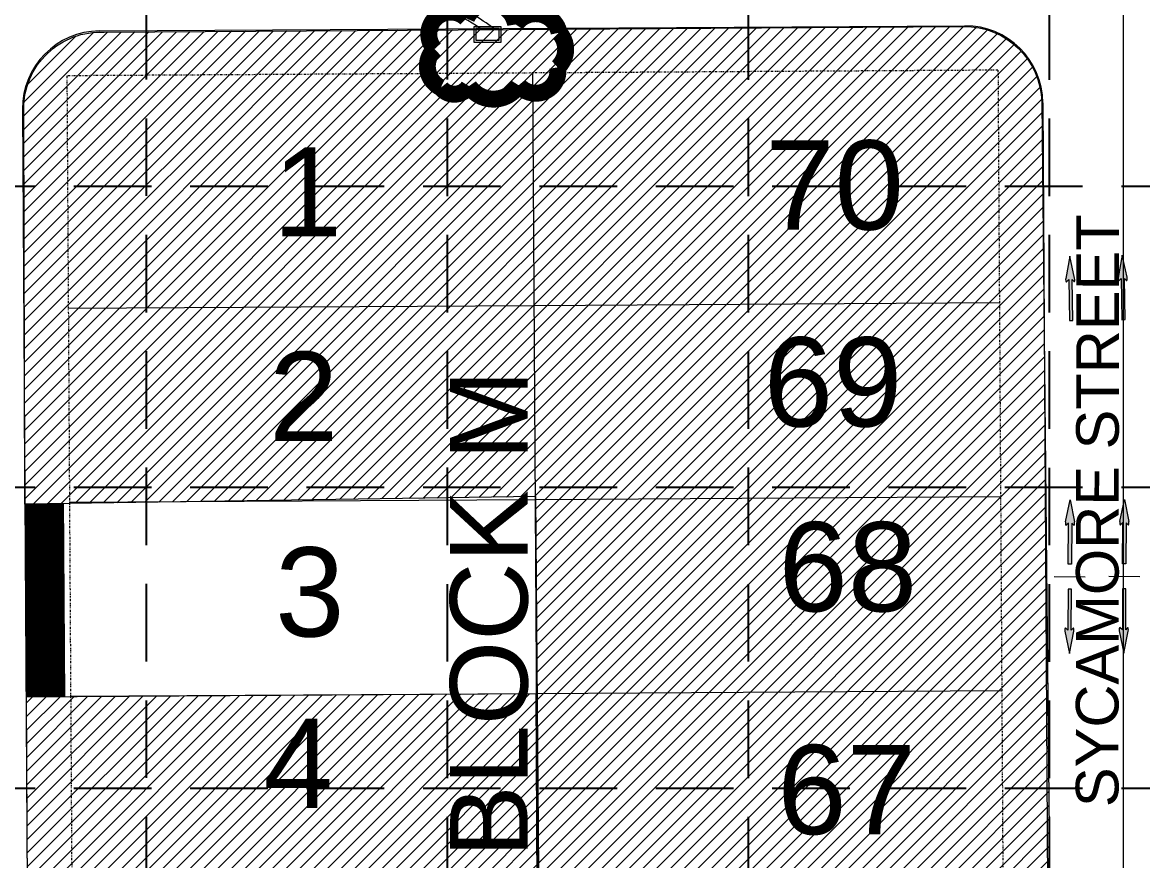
# Model space of a CAD drawing. Extents: x 218174 to 221286, y 216036 to 221010.
# Drawn here: x 219232.3 to 219521, y 220366.5 to 220582.5 of the extents above; entities that cross this region are included whole.
import ezdxf
from ezdxf.enums import TextEntityAlignment as Align

# ---------------------------------------------------------------- set-up
doc = ezdxf.new("R2010")
doc.units = 0
doc.header["$MEASUREMENT"] = 0
doc.linetypes.add('DASHED', pattern=[0.75, 0.5, -0.25])
doc.linetypes.add('DIVIDE', pattern=[1.25, 0.5, -0.25, 0, -0.25, 0, -0.25])
for name, color, linetype, lineweight in [('1 ARROWS', 7, 'Continuous', 0), ('1 BLOCK NUMBERS', 7, 'Continuous', 0), ('1 CURB LINE', 7, 'Continuous', 0), ('1 LOT NUMBERS', 7, 'Continuous', 0), ('1 PHASE LINES', 7, 'Continuous', 0), ('1 STORM PIPE', 5, 'Continuous', 0), ('1 STREET NAMES', 7, 'Continuous', 0), ('PH.3-10', 7, 'Continuous', 0), ('PH.3-27', 7, 'Continuous', 0), ('PH.3-29', 7, 'Continuous', 0)]:
    doc.layers.add(name, color=color, linetype=linetype, lineweight=lineweight)
for name, color, linetype in [('1 EROSION BLANKETS', 84, 'Continuous'), ('1 INLET PROTECTION', 5, 'Continuous'), ('1 SODDED LOT', 2, 'Continuous'), ('GRID', 251, 'DASHED')]:
    doc.layers.add(name, color=color, linetype=linetype)
doc.styles.get("Standard").update_dxf_attribs({"font": 'ARIAL.TTF'})
pattern_1 = [(45, (0, 0), (-1.767766952966369, 1.767766952966369), [])]

msp = doc.modelspace()

# ---------------------------------------------------------------- hatches: boundary and pattern name
at = {"layer": '1 ARROWS', "linetype": 'Continuous', "lineweight": 0}
h = msp.add_hatch(color=256, dxfattribs=at)
edge = h.paths.add_edge_path()
edge.add_line((219501.3724400451, 220515.673679102), (219501.970743837, 220516.2322492107))
edge.add_line((219501.970743837, 220516.2322492107), (219502.1562119903, 220505.6498744058))
edge.add_line((219502.1562119903, 220505.6498744058), (219503.0160098418, 220505.6689439553))
edge.add_line((219503.0160098418, 220505.6689439553), (219502.8306117822, 220516.2473193744))
edge.add_line((219502.8306117822, 220516.2473193744), (219503.3399275733, 220515.7201634013))
edge.add_line((219503.3399275733, 220515.7201634013), (219503.3414534032, 220515.7193137578))
edge.add_ellipse((219503.3793503177, 220516.2550649449), major_axis=(-0.009800316882629636, 0.5599142189739916), ratio=0.2857142856699182, start_angle=162.8173277775007, end_angle=304.7269333301885)
edge.add_line((219503.5052474832, 220516.5763303274), (219503.5049699578, 220516.5751867952))
edge.add_line((219503.5049699578, 220516.5751867952), (219502.2687, 220522.2864))
edge.add_line((219502.2687, 220522.2864), (219501.1892554906, 220516.5386018799))
edge.add_line((219501.1892554906, 220516.5386018799), (219501.1883337722, 220516.5398631276))
edge.add_ellipse((219501.3237697358, 220516.2143573189), major_axis=(-0.00980031690244077, 0.5599142189292807), ratio=0.2857142857575189, start_angle=54.16847221961687, end_angle=194.4967194289831)
edge.add_line((219501.3724400451, 220515.673679102), (219501.3724400451, 220515.673679102))
h = msp.add_hatch(color=256, dxfattribs=at)
edge = h.paths.add_edge_path()
edge.add_line((219514.8703400451, 220515.910179102), (219515.4686438369, 220516.4687492107))
edge.add_line((219515.4686438369, 220516.4687492107), (219515.6541119903, 220505.8863744058))
edge.add_line((219515.6541119903, 220505.8863744058), (219516.5139098418, 220505.9054439553))
edge.add_line((219516.5139098418, 220505.9054439553), (219516.3285117822, 220516.4838193744))
edge.add_line((219516.3285117822, 220516.4838193744), (219516.8378275733, 220515.9566634013))
edge.add_line((219516.8378275733, 220515.9566634013), (219516.8393534032, 220515.9558137578))
edge.add_ellipse((219516.8772503177, 220516.4915649449), major_axis=(-0.009800316882629636, 0.5599142189739916), ratio=0.2857142856699182, start_angle=162.8173277775007, end_angle=304.7269333301885)
edge.add_line((219517.0031474832, 220516.8128303274), (219517.0028699578, 220516.8116867952))
edge.add_line((219517.0028699578, 220516.8116867952), (219515.7666, 220522.5229))
edge.add_line((219515.7666, 220522.5229), (219514.6871554906, 220516.7751018799))
edge.add_line((219514.6871554906, 220516.7751018799), (219514.6862337721, 220516.7763631276))
edge.add_ellipse((219514.8216697358, 220516.4508573189), major_axis=(-0.00980031690244077, 0.5599142189292807), ratio=0.2857142857575189, start_angle=54.16847221961687, end_angle=194.4967194289831)
edge.add_line((219514.8703400451, 220515.910179102), (219514.8703400451, 220515.910179102))
h = msp.add_hatch(color=256, dxfattribs=at)
edge = h.paths.add_edge_path()
edge.add_line((219503.2682361931, 220452.9148679001), (219502.7710747248, 220453.4574823924))
edge.add_line((219502.7710747248, 220453.4574823924), (219502.6995743467, 220442.8737116863))
edge.add_line((219502.6995743467, 220442.8737116863), (219501.8395861605, 220442.878221372))
edge.add_line((219501.8395861605, 220442.878221372), (219501.9110865386, 220453.4619920782))
edge.add_line((219501.9110865386, 220453.4619920782), (219501.300221277, 220452.917187849))
edge.add_line((219501.300221277, 220452.917187849), (219501.29853633, 220452.9156091374))
edge.add_ellipse((219501.2621684291, 220453.4580393959), major_axis=(0.003804223711329937, 0.5599870575902096), ratio=0.2857142857300323, start_angle=54.16847222065951, end_angle=194.4967194383273, ccw=False)
edge.add_line((219501.134679744, 220453.7867392075), (219501.1367752212, 220453.7860568872))
edge.add_line((219501.1367752212, 220453.7860568872), (219502.3547955063, 220459.5077485425))
edge.add_line((219502.3547955063, 220459.5077485425), (219503.4527014556, 220453.7659123084))
edge.add_ellipse((219503.3181312803, 220453.4487999631), major_axis=(0.003804223712906907, 0.5599870576125681), ratio=0.2857142857002045, start_angle=162.8173277727506, end_angle=304.72693333195764, ccw=False)
edge.add_line((219503.2672308785, 220452.9141274859), (219503.2682361931, 220452.9148679001))
edge.add_line((219503.2682361931, 220452.9148679001), (219503.2682361931, 220452.9148679001))
edge.add_line((219503.2682361931, 220452.9148679001), (219503.2682361931, 220452.9148679001))
h = msp.add_hatch(color=256, dxfattribs=at)
edge = h.paths.add_edge_path()
edge.add_line((219517.2963361931, 220452.9997679001), (219516.7991747248, 220453.5423823924))
edge.add_line((219516.7991747248, 220453.5423823924), (219516.7276743467, 220442.9586116862))
edge.add_line((219516.7276743467, 220442.9586116862), (219515.8676861605, 220442.963121372))
edge.add_line((219515.8676861605, 220442.963121372), (219515.9391865386, 220453.5468920782))
edge.add_line((219515.9391865386, 220453.5468920782), (219515.328321277, 220453.002087849))
edge.add_line((219515.328321277, 220453.002087849), (219515.32663633, 220453.0005091374))
edge.add_ellipse((219515.2902684291, 220453.5429393959), major_axis=(0.003804223711329937, 0.5599870575902096), ratio=0.2857142857300323, start_angle=54.16847222065951, end_angle=194.4967194383273, ccw=False)
edge.add_line((219515.162779744, 220453.8716392075), (219515.1648752212, 220453.8709568871))
edge.add_line((219515.1648752212, 220453.8709568871), (219516.3828955063, 220459.5926485425))
edge.add_line((219516.3828955063, 220459.5926485425), (219517.4808014556, 220453.8508123084))
edge.add_ellipse((219517.3462312803, 220453.533699963), major_axis=(0.003804223712906907, 0.5599870576125681), ratio=0.2857142857002045, start_angle=162.8173277727506, end_angle=304.72693333195764, ccw=False)
edge.add_line((219517.2953308785, 220452.9990274859), (219517.2963361931, 220452.9997679001))
edge.add_line((219517.2963361931, 220452.9997679001), (219517.2963361931, 220452.9997679001))
edge.add_line((219517.2963361931, 220452.9997679001), (219517.2963361931, 220452.9997679001))
h = msp.add_hatch(color=256, dxfattribs=at)
edge = h.paths.add_edge_path()
edge.add_line((219503.1293378713, 220426.4272317665), (219502.6265130767, 220425.8898610949))
edge.add_line((219502.6265130767, 220425.8898610949), (219502.6660138944, 220436.4737996033))
edge.add_line((219502.6660138944, 220436.4737996033), (219501.8060257083, 220436.478309289))
edge.add_line((219501.8060257083, 220436.478309289), (219501.7665248906, 220425.8943707807))
edge.add_line((219501.7665248906, 220425.8943707807), (219501.1614068564, 220426.4455514957))
edge.add_line((219501.1614068564, 220426.4455514957), (219501.1597382596, 220426.4471820986))
edge.add_ellipse((219501.117683623, 220425.9051630794), major_axis=(0.002068848060373077, 0.5599961577515692), ratio=0.2857142856720457, start_angle=-14.49671945157326, end_angle=125.8315277744736)
edge.add_line((219500.9867547109, 220425.577818382), (219500.9888575279, 220425.5784443813))
edge.add_line((219500.9888575279, 220425.5784443813), (219502.1468046035, 220419.8442934081))
edge.add_line((219502.1468046035, 220419.8442934081), (219503.3048676635, 220425.5742995828))
edge.add_ellipse((219503.1736303041, 220425.8928400285), major_axis=(0.002068848079609578, 0.559996157720236), ratio=0.2857142857077707, start_angle=235.2730666658628, end_angle=377.1826722233303)
edge.add_line((219503.1283400776, 220426.4280169189), (219503.1293378713, 220426.4272317665))
edge.add_line((219503.1293378713, 220426.4272317665), (219503.1293378713, 220426.4272317665))
edge.add_line((219503.1293378713, 220426.4272317665), (219503.1293378713, 220426.4272317665))
h = msp.add_hatch(color=256, dxfattribs=at)
edge = h.paths.add_edge_path()
edge.add_line((219517.1574378713, 220426.5121317665), (219516.6546130767, 220425.9747610949))
edge.add_line((219516.6546130767, 220425.9747610949), (219516.6941138944, 220436.5586996033))
edge.add_line((219516.6941138944, 220436.5586996033), (219515.8341257083, 220436.563209289))
edge.add_line((219515.8341257083, 220436.563209289), (219515.7946248906, 220425.9792707807))
edge.add_line((219515.7946248906, 220425.9792707807), (219515.1895068564, 220426.5304514957))
edge.add_line((219515.1895068564, 220426.5304514957), (219515.1878382596, 220426.5320820986))
edge.add_ellipse((219515.145783623, 220425.9900630794), major_axis=(0.002068848060373077, 0.5599961577515692), ratio=0.2857142856720457, start_angle=-14.49671945157326, end_angle=125.8315277744736)
edge.add_line((219515.0148547109, 220425.662718382), (219515.0169575279, 220425.6633443813))
edge.add_line((219515.0169575279, 220425.6633443813), (219516.1749046035, 220419.9291934081))
edge.add_line((219516.1749046035, 220419.9291934081), (219517.3329676635, 220425.6591995828))
edge.add_ellipse((219517.2017303041, 220425.9777400285), major_axis=(0.002068848079609578, 0.559996157720236), ratio=0.2857142857077707, start_angle=235.2730666658628, end_angle=377.1826722233303)
edge.add_line((219517.1564400776, 220426.5129169189), (219517.1574378713, 220426.5121317665))
edge.add_line((219517.1574378713, 220426.5121317665), (219517.1574378713, 220426.5121317665))
edge.add_line((219517.1574378713, 220426.5121317665), (219517.1574378713, 220426.5121317665))
at = {"layer": '1 SODDED LOT', "linetype": 'Continuous', "lineweight": 0}
h = msp.add_hatch(dxfattribs=at)
h.set_pattern_fill('ANSI31', color=256, scale=20, style=0)
h.set_pattern_definition(pattern_1)
edge = h.paths.add_edge_path()
edge.add_line((219072.8075428705, 220352.9043054015), (219072.5549234698, 220753.9958668523))
edge.add_line((219072.5549234698, 220753.9958668523), (219250.8874445043, 220748.087057837))
edge.add_line((219250.8874445043, 220748.087057837), (219251.257153296, 220612.7634534814))
edge.add_line((219251.257153296, 220612.7634534814), (219246.2856350788, 220615.0489513992))
edge.add_arc((219231.4476109112, 220582.7726115781), 35.52364104995542, 65.31089246842241, 172.6191952847021)
edge.add_arc((219251.1948651079, 220580.2146180982), 55.43588298690105, 172.6191952847072, 210.5824126614797)
edge.add_arc((219182.1695719955, 220539.421766625), 24.74234236493416, -17.37259347008461, 30.582412661535727, ccw=False)
edge.add_line((219205.783249381, 220532.0340913454), (219206.6059485546, 220353.2464914361))
edge.add_line((219206.6059485546, 220353.2464914361), (219072.8075428705, 220352.9043054015))
at = {"layer": '1 SODDED LOT', "lineweight": 0}
h = msp.add_hatch(dxfattribs=at)
h.set_pattern_fill('ANSI31', color=256, scale=20, style=0)
h.set_pattern_definition(pattern_1)
edge = h.paths.add_edge_path()
edge.add_line((219364.6281475338, 220460.2936178464), (219232.8937301259, 220458.3902000675))
edge.add_line((219232.8937301259, 220458.3902000675), (219232.6231869011, 220560.1742229382))
edge.add_arc((219252.4173911525, 220560.2268361844), 19.79427417461874, 87.31007514687991, 180.1522925506069, ccw=False)
edge.add_line((219253.3463522889, 220579.999299898), (219474.9020951599, 220581.4859661451))
edge.add_arc((219475.036513095, 220561.4538536736), 20.03256344687747, 1.4560062429595177, 90.38445594781979, ccw=False)
edge.add_line((219495.0626086259, 220561.9628684477), (219497.1438557371, 220356.6911186352))
edge.add_arc((219791.7574147218, 220359.6782009741), 294.6287015865418, 180.5809011215974, 210.5828542980567)
edge.add_line((219538.1132394377, 220209.7758856383), (219575.8693280001, 220160.804141306))
edge.add_line((219575.8693280001, 220160.804141306), (219367.0058403096, 220160.001326015))
edge.add_line((219367.0058403096, 220160.001326015), (219364.6281475338, 220460.2936178464))
h = msp.add_hatch(dxfattribs=at)
h.set_pattern_fill('ANSI31', color=256, scale=20, style=0)
h.set_pattern_definition(pattern_1)
h.paths.add_polyline_path([(219364.7085941999, 220409.4807281172), (219233.2237438743, 220408.6438396894), (219233.5071599357, 220358.7978765455), (219364.9664022228, 220359.4626671851)])

# ---------------------------------------------------------------- linework, layer by layer
at = {"layer": '1 ARROWS', "linetype": 'Continuous', "lineweight": 0}
for p, q in [((219502.2687, 220522.2864), (219501.1892554906, 220516.5386018799)), ((219503.5049699578, 220516.5751867952), (219502.2687, 220522.2864)), ((219515.7666, 220522.5229), (219514.6871554906, 220516.7751018799)), ((219517.0028699578, 220516.8116867952), (219515.7666, 220522.5229)), ((219501.1892554906, 220516.5386018799), (219501.1883337722, 220516.5398631276)), ((219501.3724400451, 220515.673679102), (219501.970743837, 220516.2322492107)), ((219501.970743837, 220516.2322492107), (219502.1562119903, 220505.6498744058)), ((219503.0160098418, 220505.6689439553), (219502.8306117822, 220516.2473193744)), ((219502.8306117822, 220516.2473193744), (219503.3399275733, 220515.7201634013)), ((219503.3399275733, 220515.7201634013), (219503.3414534032, 220515.7193137578)), ((219503.5052474832, 220516.5763303274), (219503.5049699578, 220516.5751867952)), ((219514.6871554906, 220516.7751018799), (219514.6862337721, 220516.7763631276)), ((219514.8703400451, 220515.910179102), (219515.4686438369, 220516.4687492107)), ((219514.8703400451, 220515.910179102), (219514.8703400451, 220515.910179102)), ((219515.4686438369, 220516.4687492107), (219515.6541119903, 220505.8863744058)), ((219516.5139098418, 220505.9054439553), (219516.3285117822, 220516.4838193744)), ((219516.3285117822, 220516.4838193744), (219516.8378275733, 220515.9566634013)), ((219516.8378275733, 220515.9566634013), (219516.8393534032, 220515.9558137578)), ((219517.0031474832, 220516.8128303274), (219517.0028699578, 220516.8116867952)), ((219501.3724400451, 220515.673679102), (219501.3724400451, 220515.673679102)), ((219502.1562119903, 220505.6498744058), (219503.0160098418, 220505.6689439553)), ((219515.6541119903, 220505.8863744058), (219516.5139098418, 220505.9054439553)), ((219501.1367752212, 220453.7860568872), (219502.3547955063, 220459.5077485425)), ((219502.3547955063, 220459.5077485425), (219503.4527014556, 220453.7659123084)), ((219515.1648752212, 220453.8709568871), (219516.3828955063, 220459.5926485425)), ((219516.3828955063, 220459.5926485425), (219517.4808014556, 220453.8508123084)), ((219501.134679744, 220453.7867392075), (219501.1367752212, 220453.7860568872)), ((219501.300221277, 220452.917187849), (219501.29853633, 220452.9156091374)), ((219501.9110865386, 220453.4619920782), (219501.300221277, 220452.917187849)), ((219501.8395861605, 220442.878221372), (219501.9110865386, 220453.4619920782)), ((219502.7710747248, 220453.4574823924), (219502.6995743467, 220442.8737116863)), ((219503.2682361931, 220452.9148679001), (219502.7710747248, 220453.4574823924)), ((219503.2672308785, 220452.9141274859), (219503.2682361931, 220452.9148679001)), ((219503.2682361931, 220452.9148679001), (219503.2682361931, 220452.9148679001)), ((219503.2682361931, 220452.9148679001), (219503.2682361931, 220452.9148679001)), ((219515.162779744, 220453.8716392075), (219515.1648752212, 220453.8709568871)), ((219515.328321277, 220453.002087849), (219515.32663633, 220453.0005091374)), ((219515.9391865386, 220453.5468920782), (219515.328321277, 220453.002087849)), ((219515.8676861605, 220442.963121372), (219515.9391865386, 220453.5468920782)), ((219516.7991747248, 220453.5423823924), (219516.7276743467, 220442.9586116862)), ((219517.2963361931, 220452.9997679001), (219516.7991747248, 220453.5423823924)), ((219517.2953308785, 220452.9990274859), (219517.2963361931, 220452.9997679001)), ((219517.2963361931, 220452.9997679001), (219517.2963361931, 220452.9997679001)), ((219517.2963361931, 220452.9997679001), (219517.2963361931, 220452.9997679001)), ((219502.6995743467, 220442.8737116863), (219501.8395861605, 220442.878221372)), ((219516.7276743467, 220442.9586116862), (219515.8676861605, 220442.963121372)), ((219498.2549598245, 220439.7169750079), (219506.2546401754, 220439.6350249921)), ((219512.2830598245, 220439.8018750079), (219520.2827401754, 220439.7199249921)), ((219501.8060257083, 220436.478309289), (219501.7665248906, 220425.8943707807)), ((219502.6660138944, 220436.4737996033), (219501.8060257083, 220436.478309289)), ((219502.6265130767, 220425.8898610949), (219502.6660138944, 220436.4737996033)), ((219515.8341257083, 220436.563209289), (219515.7946248906, 220425.9792707807)), ((219516.6941138944, 220436.5586996033), (219515.8341257083, 220436.563209289)), ((219516.6546130767, 220425.9747610949), (219516.6941138944, 220436.5586996033)), ((219501.1614068564, 220426.4455514957), (219501.1597382596, 220426.4471820986)), ((219501.7665248906, 220425.8943707807), (219501.1614068564, 220426.4455514957)), ((219503.1293378713, 220426.4272317665), (219502.6265130767, 220425.8898610949)), ((219503.1283400776, 220426.4280169189), (219503.1293378713, 220426.4272317665)), ((219503.1293378713, 220426.4272317665), (219503.1293378713, 220426.4272317665)), ((219503.1293378713, 220426.4272317665), (219503.1293378713, 220426.4272317665)), ((219515.1895068564, 220426.5304514957), (219515.1878382596, 220426.5320820986)), ((219515.7946248906, 220425.9792707807), (219515.1895068564, 220426.5304514957)), ((219517.1574378713, 220426.5121317665), (219516.6546130767, 220425.9747610949)), ((219517.1564400776, 220426.5129169189), (219517.1574378713, 220426.5121317665)), ((219517.1574378713, 220426.5121317665), (219517.1574378713, 220426.5121317665)), ((219517.1574378713, 220426.5121317665), (219517.1574378713, 220426.5121317665)), ((219500.9867547109, 220425.577818382), (219500.9888575279, 220425.5784443813)), ((219500.9888575279, 220425.5784443813), (219502.1468046035, 220419.8442934081)), ((219502.1468046035, 220419.8442934081), (219503.3048676635, 220425.5742995828)), ((219515.0148547109, 220425.662718382), (219515.0169575279, 220425.6633443813)), ((219515.0169575279, 220425.6633443813), (219516.1749046035, 220419.9291934081)), ((219516.1749046035, 220419.9291934081), (219517.3329676635, 220425.6591995828))]:
    msp.add_line(p, q, dxfattribs=at)
for centre, major_axis, ratio, start_param, end_param in [((219501.3237697358, 220516.2143573189), (-0.00980031690244077, 0.5599142189292807), 0.2857142857575189, 0.9454181910073953, 3.39460813836338), ((219503.3793503177, 220516.2550649449), (-0.009800316882629636, 0.5599142189739916), 0.2857142856699182, 2.841698449016209, 5.318488306117038), ((219514.8216697358, 220516.4508573189), (-0.00980031690244077, 0.5599142189292807), 0.2857142857575189, 0.9454181910073953, 3.39460813836338), ((219516.8772503177, 220516.4915649449), (-0.009800316882629636, 0.5599142189739916), 0.2857142856699182, 2.841698449016209, 5.318488306117038), ((219501.2621684291, 220453.4580393959), (0.003804223711329924, 0.5599870575902095), 0.2857142857300324, 0.9454181910255923, 3.394608138526467), ((219503.3181312803, 220453.4487999631), (0.003804223712906909, 0.559987057612568), 0.2857142857002045, 2.841698448933303, 5.318488306147915), ((219515.2902684291, 220453.5429393959), (0.003804223711329924, 0.5599870575902095), 0.2857142857300324, 0.9454181910255923, 3.394608138526467), ((219517.3462312803, 220453.533699963), (0.003804223712906909, 0.559987057612568), 0.2857142857002045, 2.841698448933303, 5.318488306147915), ((219501.117683623, 220425.9051630794), (0.002068848060373077, 0.5599961577515691), 0.2857142856720457, -0.2530154851678601, 2.196174462479257), ((219503.1736303041, 220425.8928400285), (0.002068848079609578, 0.559996157720236), 0.2857142857077707, 4.106289654583424, 6.583079511767675), ((219515.145783623, 220425.9900630794), (0.002068848060373077, 0.5599961577515691), 0.2857142856720457, -0.2530154851678601, 2.196174462479257), ((219517.2017303041, 220425.9777400285), (0.002068848079609578, 0.559996157720236), 0.2857142857077707, 4.106289654583424, 6.583079511767675)]:
    msp.add_ellipse(centre, major_axis=major_axis, ratio=ratio, start_param=start_param, end_param=end_param, dxfattribs=at)
for p in [(219503.3399275733, 220515.7201634013), (219516.8378275733, 220515.9566634013)]:
    msp.add_point(p, dxfattribs=at)
at = {"layer": '1 CURB LINE', "color": 7, "linetype": 'Continuous', "lineweight": 0}
for p, q in [((219252.1762, 220580.3024), (219475.1719, 220581.656)), ((219232.2979, 220560.1814), (219233.5505, 220353.8281)), ((219495.293, 220561.7778), (219496.5178, 220359.9998))]:
    msp.add_line(p, q, dxfattribs=at)
for centre, radius, start, end in [((219233.6855434218, 220578.6901824316), 38.5, 57.75509166666667, 212.9405916666667), ((219252.2975720305, 220560.3028086743), 20, 90.3477777777778, 180.3477777777778), ((219475.2933199353, 220561.6563701643), 20, 0.3477972222222209, 90.34778611111112)]:
    msp.add_arc(centre, radius, start, end, dxfattribs=at)
at = {"layer": '1 EROSION BLANKETS', "linetype": 'Continuous', "lineweight": 0, "const_width": 10, "flags": 128}
msp.add_lwpolyline([(219238.3420456731, 220408.6547760463), (219238.0116880643, 220458.3525525397)], dxfattribs=at)
at = {"layer": '1 INLET PROTECTION', "color": 170, "ltscale": 100, "const_width": 4.365771642706343}
msp.add_lwpolyline([(219360.1902749285, 220566.3164833724, 0.5205670505517462), (219360.1902749285, 220566.3164833724, 0.7651954600696135), (219370.2417101766, 220570.9217186594, 0.4178788784126488), (219370.6314728382, 220579.8581769821, 0.6649002420699669), (219359.4170342138, 220581.9944080134, 0.744833174426672), (219346.7365552383, 220583.5299867042, 0.9756416855879776), (219338.5118327169, 220575.6361141507, 0.5205670505517462), (219340.122348094, 220565.702973761, 0.5205670505517462), (219347.3809922061, 220566.0943742111, 0.5402640007904789), (219360.1902749285, 220566.3164833724)], format="xyb", close=True, dxfattribs=at)
at = {"layer": '1 PHASE LINES', "linetype": 'Continuous', "lineweight": 0, "flags": 128}
msp.add_lwpolyline([(219516.016509337, 220887.0697448106), (219516.016509337, 219924.6114496358)], dxfattribs=at)
at = {"layer": '1 SODDED LOT', "lineweight": 0, "flags": 128}
msp.add_lwpolyline([(219364.6281475338, 220460.2936178464), (219232.8937301259, 220458.3902000675), (219232.6231869011, 220560.1742229382, -0.4288186116014613), (219253.3463522889, 220579.999299898), (219474.9020951599, 220581.4859661451, -0.4087463979646913), (219495.0626086259, 220561.9628684477), (219497.1438557371, 220356.6911186352, 0.1316611676495847), (219538.1132394377, 220209.7758856383), (219575.8693280001, 220160.804141306), (219367.0058403096, 220160.001326015)], format="xyb", close=True, dxfattribs=at)
msp.add_lwpolyline([(219364.7085941999, 220409.4807281172), (219233.2237438743, 220408.6438396894), (219233.5071599357, 220358.7978765455), (219364.9664022228, 220359.4626671851)], close=True, dxfattribs=at)
at = {"layer": '1 STORM PIPE', "linetype": 'Continuous', "lineweight": 0}
for radius, start in [(64.00000000007945, 56.16754166666666), (66.00000000007944, 53.65831944444445)]:
    msp.add_arc((219314.7449195264, 220527.7402714428), radius, start, 65.45465, dxfattribs=at)
at = {"layer": 'GRID', "color": 253, "linetype": 'DASHED', "ltscale": 40}
for p, q in [((219264.2472237629, 216427.7805951761), (219264.2472237629, 220928.2973227122)), ((219341.8400059447, 216427.7683959682), (219341.8400059447, 220928.2973227122)), ((219419.4327881263, 216427.7561967602), (219419.4327881263, 220928.2973227122)), ((219497.025570308, 216427.7439975522), (219497.025570308, 220928.2973227122)), ((218255.5410554017, 220540.3334118039), (221204.0667783041, 220540.3334118039)), ((218255.5410554017, 220462.7406296221), (221204.0667783041, 220462.7406296221)), ((218255.5410554017, 220385.1478474407), (221204.0667783041, 220385.1478474407))]:
    msp.add_line(p, q, dxfattribs=at)
at = {"layer": 'PH.3-10', "color": 7, "linetype": 'Continuous', "lineweight": 0}
for points in [[(219348.6443, 220577.4031), (219355.6443, 220577.4031), (219355.6443, 220581.4031), (219348.6443, 220581.4031)], [(219349.1443, 220577.9031), (219355.1443, 220577.9031), (219355.1443, 220580.9031), (219349.1443, 220580.9031)]]:
    msp.add_lwpolyline(points, close=True, dxfattribs=at)
at = {"layer": 'PH.3-27', "color": 7, "linetype": 'DIVIDE', "lineweight": 0}
for p, q in [((219483.7416, 220570.2079), (219243.7461, 220568.7511)), ((219243.7461, 220568.7511), (219245.0512, 220353.755)), ((219483.7416, 220570.2079), (219485.0181, 220359.93))]:
    msp.add_line(p, q, dxfattribs=at)
msp.add_arc((219233.6855434218, 220578.6901824316), 50, 53.47789166666667, 217.2176861111111, dxfattribs=at)
at = {"layer": 'PH.3-29', "color": 7, "linetype": 'Continuous', "lineweight": 0}
for p, q in [((219363.7438, 220569.4795), (219369.3233, 219650.3192)), ((219484.1058, 220510.209), (219364.1081, 220509.4806)), ((219364.1081, 220509.4806), (219244.1103, 220508.7522)), ((219364.4116, 220459.4815), (219244.4138, 220458.7531)), ((219484.4093, 220460.2099), (219364.4116, 220459.4815)), ((219364.7151, 220409.4824), (219244.7173, 220408.754)), ((219484.7128, 220410.2108), (219364.7151, 220409.4824))]:
    msp.add_line(p, q, dxfattribs=at)

# ---------------------------------------------------------------- texts
at = {"layer": '1 BLOCK NUMBERS', "color": 7, "linetype": 'Continuous', "lineweight": 0}
msp.add_text('BLOCK M', height=20, rotation=90, dxfattribs=at).set_placement((219352.4979, 220430.1061), align=Align.MIDDLE)
msp.add_text('BLOCK M', height=20, rotation=90, dxfattribs=at).set_placement((219352.4979, 220430.1061), align=Align.MIDDLE)
msp.add_text('BLOCK M', height=20, rotation=90, dxfattribs=at).set_placement((219352.4979, 220430.1061), align=Align.MIDDLE)
msp.add_text('BLOCK M', height=20, rotation=90, dxfattribs=at).set_placement((219352.4979, 220430.1061), align=Align.MIDDLE)
msp.add_text('BLOCK M', height=20, rotation=90, dxfattribs=at).set_placement((219352.4979, 220430.1061), align=Align.MIDDLE)
msp.add_text('BLOCK M', height=20, rotation=90, dxfattribs=at).set_placement((219352.4979, 220430.1061), align=Align.MIDDLE)
msp.add_text('BLOCK M', height=20, rotation=90, dxfattribs=at).set_placement((219352.4979, 220430.1061), align=Align.MIDDLE)
msp.add_text('BLOCK M', height=20, rotation=90, dxfattribs=at).set_placement((219352.4979, 220430.1061), align=Align.MIDDLE)
msp.add_text('BLOCK M', height=20, rotation=90, dxfattribs=at).set_placement((219352.4979, 220430.1061), align=Align.MIDDLE)
msp.add_text('BLOCK M', height=20, rotation=90, dxfattribs=at).set_placement((219352.4979, 220430.1061), align=Align.MIDDLE)
msp.add_text('BLOCK M', height=20, rotation=90, dxfattribs=at).set_placement((219352.4979, 220430.1061), align=Align.MIDDLE)
msp.add_text('BLOCK M', height=20, rotation=90, dxfattribs=at).set_placement((219352.4979, 220430.1061), align=Align.MIDDLE)
msp.add_text('BLOCK M', height=20, rotation=90, dxfattribs=at).set_placement((219352.4979, 220430.1061), align=Align.MIDDLE)
msp.add_text('BLOCK M', height=20, rotation=90, dxfattribs=at).set_placement((219352.4979, 220430.1061), align=Align.MIDDLE)
msp.add_text('BLOCK M', height=20, rotation=90, dxfattribs=at).set_placement((219352.4979, 220430.1061), align=Align.MIDDLE)
msp.add_text('BLOCK M', height=20, rotation=90, dxfattribs=at).set_placement((219352.4979, 220430.1061), align=Align.MIDDLE)
msp.add_text('BLOCK M', height=20, rotation=90, dxfattribs=at).set_placement((219352.4979, 220430.1061), align=Align.MIDDLE)
msp.add_text('BLOCK M', height=20, rotation=90, dxfattribs=at).set_placement((219352.4979, 220430.1061), align=Align.MIDDLE)
msp.add_text('BLOCK M', height=20, rotation=90, dxfattribs=at).set_placement((219352.4979, 220430.1061), align=Align.MIDDLE)
msp.add_text('BLOCK M', height=20, rotation=90, dxfattribs=at).set_placement((219352.4979, 220430.1061), align=Align.MIDDLE)
msp.add_text('BLOCK M', height=20, rotation=90, dxfattribs=at).set_placement((219352.4979, 220430.1061), align=Align.MIDDLE)
msp.add_text('BLOCK M', height=20, rotation=90, dxfattribs=at).set_placement((219352.4979, 220430.1061), align=Align.MIDDLE)
msp.add_text('BLOCK M', height=20, rotation=90, dxfattribs=at).set_placement((219352.4979, 220430.1061), align=Align.MIDDLE)
msp.add_text('BLOCK M', height=20, rotation=90, dxfattribs=at).set_placement((219352.4979, 220430.1061), align=Align.MIDDLE)
msp.add_text('BLOCK M', height=20, rotation=90, dxfattribs=at).set_placement((219352.4979, 220430.1061), align=Align.MIDDLE)
msp.add_text('BLOCK M', height=20, rotation=90, dxfattribs=at).set_placement((219352.4979, 220430.1061), align=Align.MIDDLE)
msp.add_text('BLOCK M', height=20, rotation=90, dxfattribs=at).set_placement((219352.4979, 220430.1061), align=Align.MIDDLE)
msp.add_text('BLOCK M', height=20, rotation=90, dxfattribs=at).set_placement((219352.4979, 220430.1061), align=Align.MIDDLE)
msp.add_text('BLOCK M', height=20, rotation=90, dxfattribs=at).set_placement((219352.4979, 220430.1061), align=Align.MIDDLE)
msp.add_text('BLOCK M', height=20, rotation=90, dxfattribs=at).set_placement((219352.4979, 220430.1061), align=Align.MIDDLE)
msp.add_text('BLOCK M', height=20, rotation=90, dxfattribs=at).set_placement((219352.4979, 220430.1061), align=Align.MIDDLE)
msp.add_text('BLOCK M', height=20, rotation=90, dxfattribs=at).set_placement((219352.4979, 220430.1061), align=Align.MIDDLE)
at = {"layer": '1 LOT NUMBERS', "color": 7, "linetype": 'Continuous', "lineweight": 0}
for s, p in [('1', (219296.851, 220527.3496)), ('1', (219296.851, 220527.3496)), ('1', (219296.851, 220527.3496)), ('1', (219296.851, 220527.3496)), ('1', (219296.851, 220527.3496)), ('1', (219296.851, 220527.3496)), ('1', (219296.851, 220527.3496)), ('1', (219296.851, 220527.3496)), ('1', (219296.851, 220527.3496)), ('1', (219296.851, 220527.3496)), ('1', (219296.851, 220527.3496)), ('1', (219296.851, 220527.3496)), ('1', (219296.851, 220527.3496)), ('1', (219296.851, 220527.3496)), ('1', (219296.851, 220527.3496)), ('1', (219296.851, 220527.3496)), ('1', (219296.851, 220527.3496)), ('1', (219296.851, 220527.3496)), ('1', (219296.851, 220527.3496)), ('1', (219296.851, 220527.3496)), ('1', (219296.851, 220527.3496)), ('1', (219296.851, 220527.3496)), ('1', (219296.851, 220527.3496)), ('1', (219296.851, 220527.3496)), ('1', (219296.851, 220527.3496)), ('1', (219296.851, 220527.3496)), ('1', (219296.851, 220527.3496)), ('1', (219296.851, 220527.3496)), ('1', (219296.851, 220527.3496)), ('1', (219296.851, 220527.3496)), ('1', (219296.851, 220527.3496)), ('1', (219296.851, 220527.3496)), ('70', (219423.7531, 220529.1013)), ('70', (219423.7531, 220529.1013)), ('70', (219423.7531, 220529.1013)), ('70', (219423.7531, 220529.1013)), ('70', (219423.7531, 220529.1013)), ('70', (219423.7531, 220529.1013)), ('70', (219423.7531, 220529.1013)), ('70', (219423.7531, 220529.1013)), ('70', (219423.7531, 220529.1013)), ('70', (219423.7531, 220529.1013)), ('70', (219423.7531, 220529.1013)), ('70', (219423.7531, 220529.1013)), ('70', (219423.7531, 220529.1013)), ('70', (219423.7531, 220529.1013)), ('70', (219423.7531, 220529.1013)), ('70', (219423.7531, 220529.1013)), ('70', (219423.7531, 220529.1013)), ('70', (219423.7531, 220529.1013)), ('70', (219423.7531, 220529.1013)), ('70', (219423.7531, 220529.1013)), ('70', (219423.7531, 220529.1013)), ('70', (219423.7531, 220529.1013)), ('70', (219423.7531, 220529.1013)), ('70', (219423.7531, 220529.1013)), ('70', (219423.7531, 220529.1013)), ('70', (219423.7531, 220529.1013)), ('70', (219423.7531, 220529.1013)), ('70', (219423.7531, 220529.1013)), ('70', (219423.7531, 220529.1013)), ('70', (219423.7531, 220529.1013)), ('70', (219423.7531, 220529.1013)), ('70', (219423.7531, 220529.1013)), ('69', (219423.3628, 220478.3534)), ('69', (219423.3628, 220478.3534)), ('69', (219423.3628, 220478.3534)), ('69', (219423.3628, 220478.3534)), ('69', (219423.3628, 220478.3534)), ('69', (219423.3628, 220478.3534)), ('69', (219423.3628, 220478.3534)), ('69', (219423.3628, 220478.3534)), ('69', (219423.3628, 220478.3534)), ('69', (219423.3628, 220478.3534)), ('69', (219423.3628, 220478.3534)), ('69', (219423.3628, 220478.3534)), ('69', (219423.3628, 220478.3534)), ('69', (219423.3628, 220478.3534)), ('69', (219423.3628, 220478.3534)), ('69', (219423.3628, 220478.3534)), ('69', (219423.3628, 220478.3534)), ('69', (219423.3628, 220478.3534)), ('69', (219423.3628, 220478.3534)), ('69', (219423.3628, 220478.3534)), ('69', (219423.3628, 220478.3534)), ('69', (219423.3628, 220478.3534)), ('69', (219423.3628, 220478.3534)), ('69', (219423.3628, 220478.3534)), ('69', (219423.3628, 220478.3534)), ('69', (219423.3628, 220478.3534)), ('69', (219423.3628, 220478.3534)), ('69', (219423.3628, 220478.3534)), ('69', (219423.3628, 220478.3534)), ('69', (219423.3628, 220478.3534)), ('69', (219423.3628, 220478.3534)), ('69', (219423.3628, 220478.3534)), ('2', (219295.8452, 220474.61)), ('2', (219295.8452, 220474.61)), ('2', (219295.8452, 220474.61)), ('2', (219295.8452, 220474.61)), ('2', (219295.8452, 220474.61)), ('2', (219295.8452, 220474.61)), ('2', (219295.8452, 220474.61)), ('2', (219295.8452, 220474.61)), ('2', (219295.8452, 220474.61)), ('2', (219295.8452, 220474.61)), ('2', (219295.8452, 220474.61)), ('2', (219295.8452, 220474.61)), ('2', (219295.8452, 220474.61)), ('2', (219295.8452, 220474.61)), ('2', (219295.8452, 220474.61)), ('2', (219295.8452, 220474.61)), ('2', (219295.8452, 220474.61)), ('2', (219295.8452, 220474.61)), ('2', (219295.8452, 220474.61)), ('2', (219295.8452, 220474.61)), ('2', (219295.8452, 220474.61)), ('2', (219295.8452, 220474.61)), ('2', (219295.8452, 220474.61)), ('2', (219295.8452, 220474.61)), ('2', (219295.8452, 220474.61)), ('2', (219295.8452, 220474.61)), ('2', (219295.8452, 220474.61)), ('2', (219295.8452, 220474.61)), ('2', (219295.8452, 220474.61)), ('2', (219295.8452, 220474.61)), ('2', (219295.8452, 220474.61)), ('2', (219295.8452, 220474.61)), ('68', (219427.1607, 220430.7235)), ('68', (219427.1607, 220430.7235)), ('68', (219427.1607, 220430.7235)), ('68', (219427.1607, 220430.7235)), ('68', (219427.1607, 220430.7235)), ('68', (219427.1607, 220430.7235)), ('68', (219427.1607, 220430.7235)), ('68', (219427.1607, 220430.7235)), ('68', (219427.1607, 220430.7235)), ('68', (219427.1607, 220430.7235)), ('68', (219427.1607, 220430.7235)), ('68', (219427.1607, 220430.7235)), ('68', (219427.1607, 220430.7235)), ('68', (219427.1607, 220430.7235)), ('68', (219427.1607, 220430.7235)), ('68', (219427.1607, 220430.7235)), ('68', (219427.1607, 220430.7235)), ('68', (219427.1607, 220430.7235)), ('68', (219427.1607, 220430.7235)), ('68', (219427.1607, 220430.7235)), ('68', (219427.1607, 220430.7235)), ('68', (219427.1607, 220430.7235)), ('68', (219427.1607, 220430.7235)), ('68', (219427.1607, 220430.7235)), ('68', (219427.1607, 220430.7235)), ('68', (219427.1607, 220430.7235)), ('68', (219427.1607, 220430.7235)), ('68', (219427.1607, 220430.7235)), ('68', (219427.1607, 220430.7235)), ('68', (219427.1607, 220430.7235)), ('68', (219427.1607, 220430.7235)), ('68', (219427.1607, 220430.7235)), ('3', (219297.4205, 220424.2306)), ('3', (219297.4205, 220424.2306)), ('3', (219297.4205, 220424.2306)), ('3', (219297.4205, 220424.2306)), ('3', (219297.4205, 220424.2306)), ('3', (219297.4205, 220424.2306)), ('3', (219297.4205, 220424.2306)), ('3', (219297.4205, 220424.2306)), ('3', (219297.4205, 220424.2306)), ('3', (219297.4205, 220424.2306)), ('3', (219297.4205, 220424.2306)), ('3', (219297.4205, 220424.2306)), ('3', (219297.4205, 220424.2306)), ('3', (219297.4205, 220424.2306)), ('3', (219297.4205, 220424.2306)), ('3', (219297.4205, 220424.2306)), ('3', (219297.4205, 220424.2306)), ('3', (219297.4205, 220424.2306)), ('3', (219297.4205, 220424.2306)), ('3', (219297.4205, 220424.2306)), ('3', (219297.4205, 220424.2306)), ('3', (219297.4205, 220424.2306)), ('3', (219297.4205, 220424.2306)), ('3', (219297.4205, 220424.2306)), ('3', (219297.4205, 220424.2306)), ('3', (219297.4205, 220424.2306)), ('3', (219297.4205, 220424.2306)), ('3', (219297.4205, 220424.2306)), ('3', (219297.4205, 220424.2306)), ('3', (219297.4205, 220424.2306)), ('3', (219297.4205, 220424.2306)), ('3', (219297.4205, 220424.2306)), ('4', (219294.4491, 220380.0306)), ('4', (219294.4491, 220380.0306)), ('4', (219294.4491, 220380.0306)), ('4', (219294.4491, 220380.0306)), ('4', (219294.4491, 220380.0306)), ('4', (219294.4491, 220380.0306)), ('4', (219294.4491, 220380.0306)), ('4', (219294.4491, 220380.0306)), ('4', (219294.4491, 220380.0306)), ('4', (219294.4491, 220380.0306)), ('4', (219294.4491, 220380.0306)), ('4', (219294.4491, 220380.0306)), ('4', (219294.4491, 220380.0306)), ('4', (219294.4491, 220380.0306)), ('4', (219294.4491, 220380.0306)), ('4', (219294.4491, 220380.0306)), ('4', (219294.4491, 220380.0306)), ('4', (219294.4491, 220380.0306)), ('4', (219294.4491, 220380.0306)), ('4', (219294.4491, 220380.0306)), ('4', (219294.4491, 220380.0306)), ('4', (219294.4491, 220380.0306)), ('4', (219294.4491, 220380.0306)), ('4', (219294.4491, 220380.0306)), ('4', (219294.4491, 220380.0306)), ('4', (219294.4491, 220380.0306)), ('4', (219294.4491, 220380.0306)), ('4', (219294.4491, 220380.0306)), ('4', (219294.4491, 220380.0306)), ('4', (219294.4491, 220380.0306)), ('4', (219294.4491, 220380.0306)), ('4', (219294.4491, 220380.0306)), ('67', (219426.8744, 220373.2853)), ('67', (219426.8744, 220373.2853)), ('67', (219426.8744, 220373.2853)), ('67', (219426.8744, 220373.2853)), ('67', (219426.8744, 220373.2853)), ('67', (219426.8744, 220373.2853)), ('67', (219426.8744, 220373.2853)), ('67', (219426.8744, 220373.2853)), ('67', (219426.8744, 220373.2853)), ('67', (219426.8744, 220373.2853)), ('67', (219426.8744, 220373.2853)), ('67', (219426.8744, 220373.2853)), ('67', (219426.8744, 220373.2853)), ('67', (219426.8744, 220373.2853)), ('67', (219426.8744, 220373.2853)), ('67', (219426.8744, 220373.2853)), ('67', (219426.8744, 220373.2853)), ('67', (219426.8744, 220373.2853)), ('67', (219426.8744, 220373.2853)), ('67', (219426.8744, 220373.2853)), ('67', (219426.8744, 220373.2853)), ('67', (219426.8744, 220373.2853)), ('67', (219426.8744, 220373.2853)), ('67', (219426.8744, 220373.2853)), ('67', (219426.8744, 220373.2853)), ('67', (219426.8744, 220373.2853)), ('67', (219426.8744, 220373.2853)), ('67', (219426.8744, 220373.2853)), ('67', (219426.8744, 220373.2853)), ('67', (219426.8744, 220373.2853)), ('67', (219426.8744, 220373.2853)), ('67', (219426.8744, 220373.2853))]:
    msp.add_text(s, height=23, dxfattribs=at).set_placement(p)
at = {"layer": '1 STREET NAMES', "color": 7, "linetype": 'Continuous', "lineweight": 0}
msp.add_text('SYCAMORE STREET', height=11, rotation=89.94154133164768, dxfattribs=at).set_placement((219509.3617120411, 220456.6672733145), align=Align.MIDDLE)

doc.saveas('drawing.dxf')
